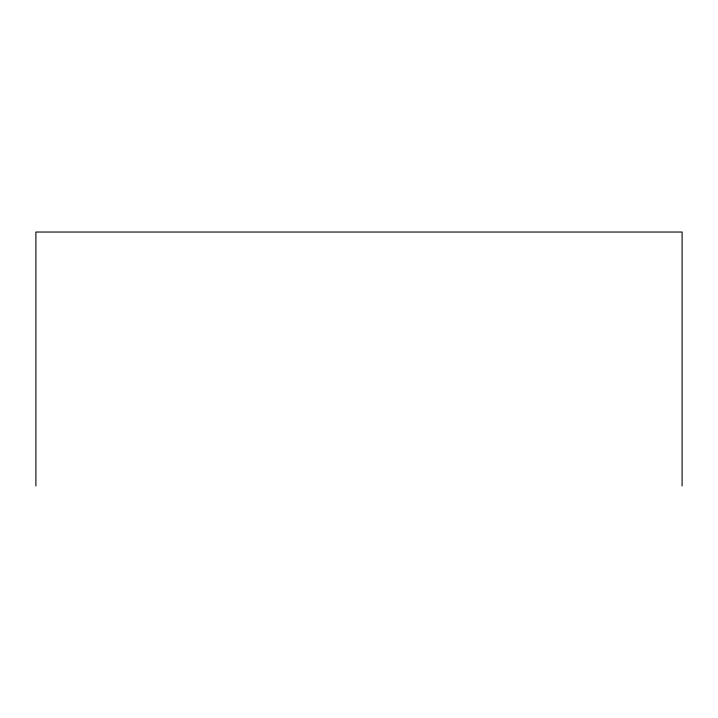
<?xml version="1.0" encoding="UTF-8"?>
<svg xmlns="http://www.w3.org/2000/svg" width="718" height="718" viewBox="0 0 718 718"><rect width="100%" height="100%" fill="white"/><g stroke="black" fill="none" stroke-linecap="round" stroke-linejoin="round"><path stroke-width="1.08" d="M682.1 485.969L682.1 232.031L35.9 232.031L35.9 485.969"/></g></svg>
